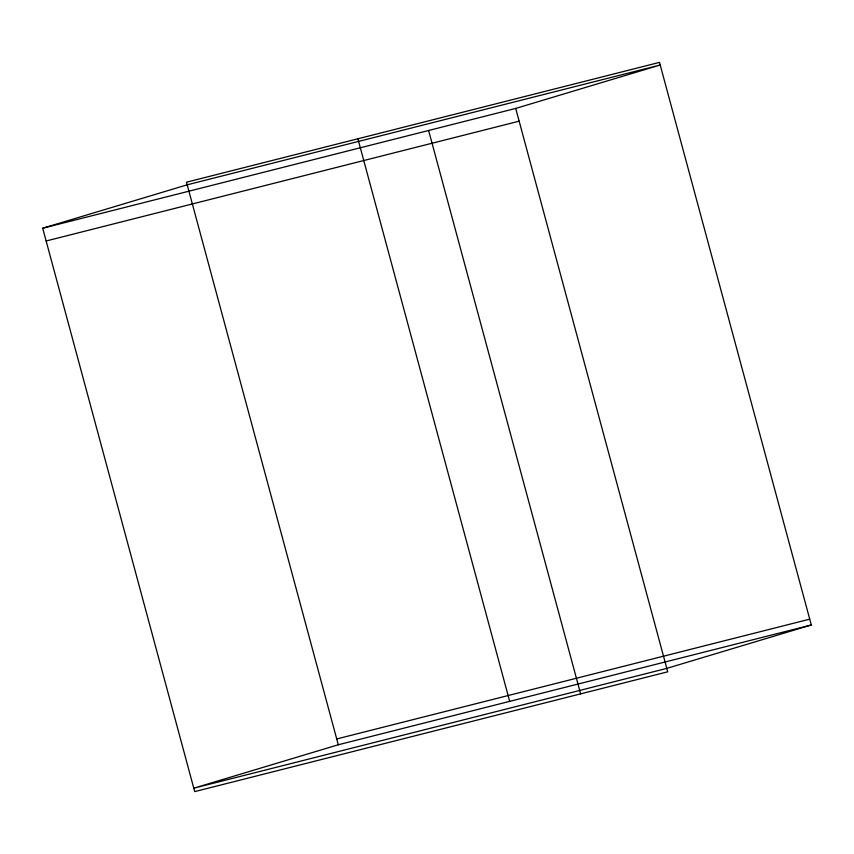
<?xml version="1.0" encoding="UTF-8"?>
<svg xmlns="http://www.w3.org/2000/svg" width="854" height="854" viewBox="0 0 854 854"><rect width="100%" height="100%" fill="white"/><g stroke="black" fill="none" stroke-linecap="round" stroke-linejoin="round"><path stroke-width="1.28" d="M42.7 228.231L187.197 184.816L660.206 65.011L515.709 108.426L42.7 228.231L194.712 791.615L667.721 671.81L515.709 108.426M338.291 744.773L193.794 788.189L666.793 668.383L811.3 624.968L659.501 62.385L186.492 182.19L338.291 744.773L811.3 624.968M46.137 240.988L519.147 121.183M336.722 738.966L809.731 619.161M428.623 130.481L580.635 693.875M357.89 138.775L509.689 701.358"/></g></svg>
